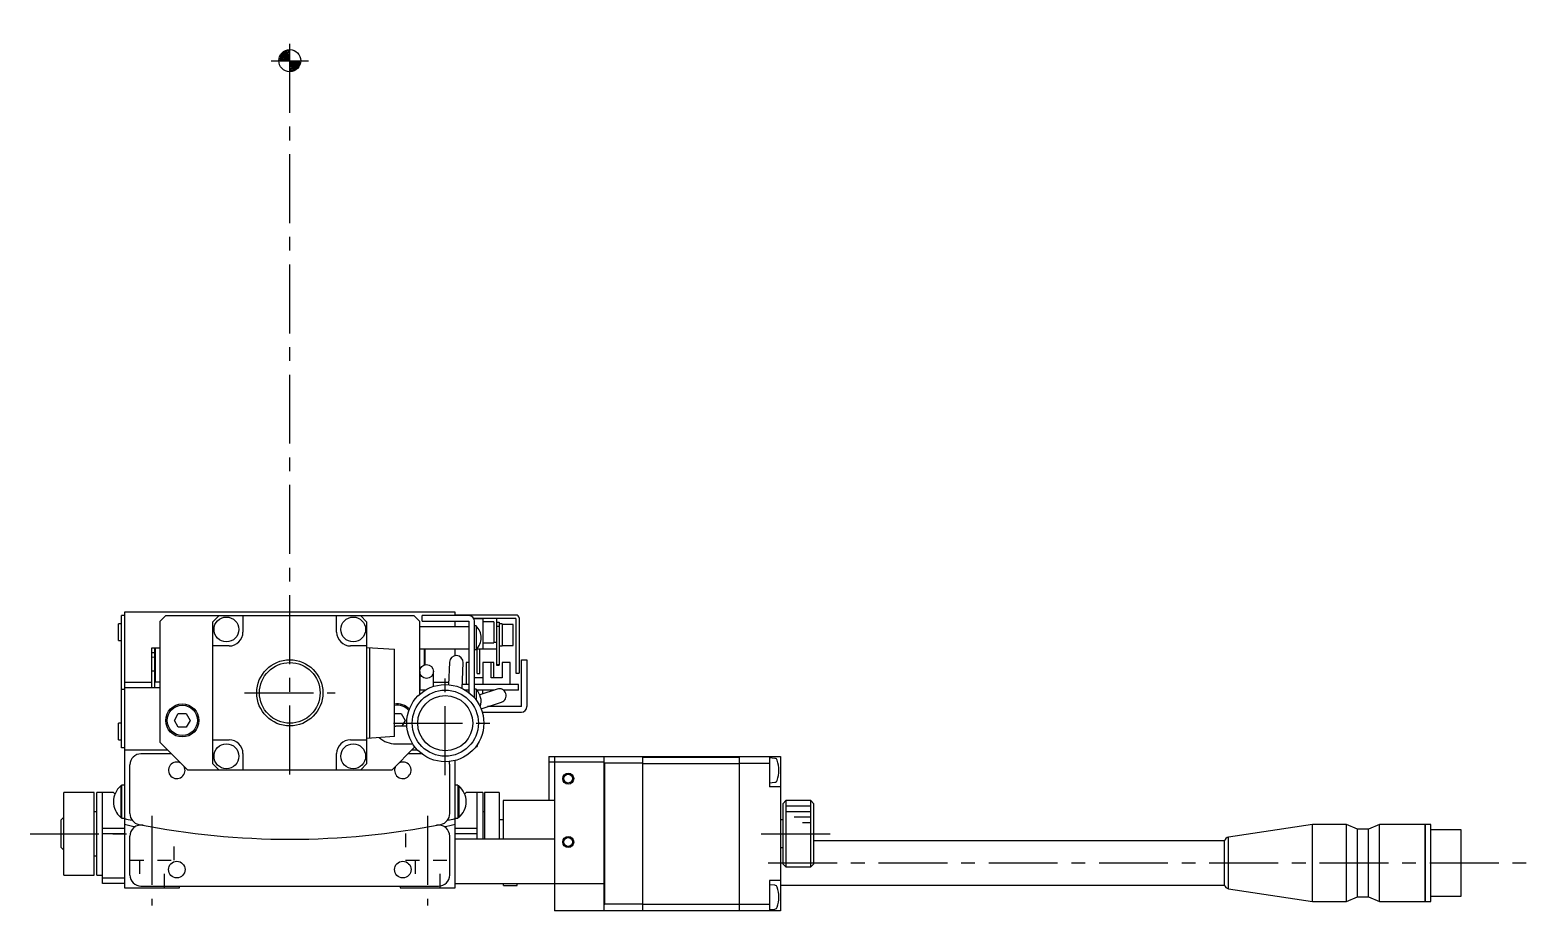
# Model space of a CAD drawing. Extents: x -286 to 426, y 17 to 540.
# Drawn here: x -217.2 to 55.4, y 23.2 to 182.9 of the extents above; entities that cross this region are included whole.
import ezdxf

# ---------------------------------------------------------------- set-up
doc = ezdxf.new("R2010")
doc.units = 0
doc.header["$LTSCALE"] = 10
doc.linetypes.add('CENTER', pattern=[2, 1.25, -0.25, 0.25, -0.25])
doc.linetypes.add('DOT', pattern=[0.5, 0.25, -0.25])
doc.layers.add('1', color=7, linetype='CONTINUOUS')
doc.layers.add('21', color=7, linetype='CONTINUOUS')

# ---------------------------------------------------------------- blocks, each defined once
blk = doc.blocks.new('AID3793')
at = {"layer": '21', "color": 7, "linetype": 'CONTINUOUS'}
blk.add_circle((-170.102361, 177.398326), 2, dxfattribs=at)
for centre, radius, start, end in [((-170.102361, 177.398326), 1.8, 90, 180), ((-170.102361, 177.398326), 1.6, 90, 180), ((-170.102361, 177.398326), 1.4, 90, 179.999955), ((-170.102361, 177.398326), 1.2, 90, 179.99997), ((-170.102361, 177.398326), 1, 90, 179.999964), ((-170.102363, 177.398328), 0.799999, 89.999799, 180.000086), ((-170.102361, 177.398326), 0.6, 89.99994, 180), ((-170.102361, 177.398326), 0.4, 90, 180), ((-170.102361, 177.398326), 0.2, 90, 180), ((-170.102361, 177.398326), 0.6, 269.99994, 0), ((-170.102361, 177.398326), 1.8, 270, 0), ((-170.102361, 177.398326), 1.6, 270, 0), ((-170.102361, 177.398326), 0.4, 270, 0), ((-170.102361, 177.398326), 0.2, 270, 0), ((-170.102361, 177.398326), 1.2, 270, 359.99997), ((-170.102361, 177.398326), 1.4, 270, 359.999955), ((-170.102361, 177.398326), 1, 270, 359.999964), ((-170.102363, 177.398328), 0.799999, 270.000201, 359.999914)]:
    blk.add_arc(centre, radius, start, end, dxfattribs=at)

msp = doc.modelspace()

# ---------------------------------------------------------------- linework, layer by layer
at = {"layer": '1', "color": 4, "linetype": 'CENTER'}
for p, q in [((-170.102361, 47.948359), (-170.102361, 182.948359)), ((-173.502361, 177.398326), (-166.702361, 177.398326)), ((-141.902361, 47.848327), (-141.902361, 66.648325)), ((-178.302361, 62.748326), (-161.902361, 62.748326)), ((-151.30236, 57.248326), (-132.502362, 57.248326)), ((-195.102361, 40.419674), (-195.102361, 24.159438)), ((-145.102361, 40.419674), (-145.102361, 24.159438)), ((-217.219626, 37.198326), (-198.292712, 37.198326)), ((-84.602362, 37.198326), (-69.602362, 37.198326)), ((-83.31736, 31.898326), (55.397638, 31.898326))]:
    msp.add_line(p, q, dxfattribs=at)
at = {"layer": '1', "color": 7, "linetype": 'CONTINUOUS'}
for p, q in [((-200.602361, 52.748326), (-200.602361, 76.748326)), ((-200.102361, 76.748326), (-200.602361, 76.748326)), ((-200.102361, 77.398326), (-200.102361, 27.398326)), ((-140.102361, 77.398326), (-200.102361, 77.398326)), ((-192.602361, 76.748326), (-193.602361, 75.748326)), ((-192.602361, 76.748326), (-147.602361, 76.748326)), ((-182.902361, 76.748326), (-184.102361, 75.548326)), ((-178.602361, 76.748326), (-178.602361, 73.748326)), ((-161.602361, 73.748326), (-161.602361, 76.748326)), ((-156.102361, 75.548326), (-157.302361, 76.748326)), ((-146.602361, 75.748326), (-147.602361, 76.748326)), ((-137.602361, 76.748326), (-146.102361, 76.748326)), ((-146.102361, 75.748326), (-146.102361, 76.748326)), ((-140.102361, 76.748326), (-140.102361, 77.398326)), ((-129.002361, 76.848326), (-140.102361, 76.848326)), ((-128.502361, 76.348326), (-128.502361, 66.348326)), ((-200.602361, 75.248326), (-201.202361, 75.248326)), ((-201.202361, 72.248326), (-201.202361, 75.248326)), ((-193.602361, 53.748326), (-193.602361, 75.748326)), ((-184.102361, 75.548326), (-184.102361, 49.948326)), ((-156.102361, 49.948326), (-156.102361, 75.548326)), ((-146.602361, 75.748326), (-146.602361, 62.435809)), ((-137.602361, 74.748326), (-146.602361, 74.748326)), ((-146.102361, 75.748326), (-137.602361, 75.748326)), ((-140.102361, 74.748326), (-140.102361, 75.748326)), ((-137.602361, 75.748326), (-137.602361, 62.77191)), ((-129.102361, 76.248326), (-136.736336, 76.248326)), ((-135.102361, 76.198326), (-136.709333, 76.198326)), ((-136.602361, 61.82107), (-136.602361, 75.748326)), ((-136.310114, 74.898326), (-136.602361, 74.898326)), ((-136.310114, 74.898326), (-136.310114, 70.598326)), ((-135.102361, 76.248326), (-135.102361, 70.748326)), ((-133.102361, 75.648326), (-135.102361, 75.648326)), ((-133.102361, 75.648326), (-133.102361, 71.848326)), ((-132.602361, 76.248326), (-132.602361, 67.744669)), ((-132.602361, 75.596316), (-132.102361, 75.596316)), ((-132.602361, 74.863115), (-132.102361, 74.863115)), ((-132.102361, 75.596316), (-132.102361, 67.744669)), ((-131.602361, 75.248326), (-132.102361, 75.248326)), ((-131.602361, 75.248326), (-131.602361, 71.248326)), ((-129.602361, 75.148326), (-131.602361, 75.148326)), ((-129.602361, 71.348326), (-129.602361, 75.148326)), ((-129.102361, 76.248326), (-129.102361, 66.348326)), ((-201.202361, 72.248326), (-200.602361, 72.248326)), ((-195.102361, 70.898667), (-193.602361, 70.898667)), ((-195.102361, 63.642648), (-195.102361, 70.898667)), ((-194.602361, 63.642648), (-194.602361, 70.884575)), ((-194.600467, 70.885108), (-194.552361, 70.848678)), ((-194.600467, 70.885108), (-193.602361, 70.885108)), ((-181.102361, 71.248326), (-184.102361, 71.248326)), ((-156.102361, 71.248326), (-159.102361, 71.248326)), ((-156.102361, 70.998326), (-151.102361, 70.648686)), ((-155.602361, 54.533289), (-155.602361, 70.963362)), ((-135.102361, 71.848326), (-133.102361, 71.848326)), ((-132.602361, 71.894451), (-133.102361, 71.894451)), ((-132.102361, 71.248326), (-131.602361, 71.248326)), ((-131.602361, 71.348326), (-129.602361, 71.348326)), ((-194.602361, 69.990894), (-195.102361, 70.010145)), ((-195.102361, 69.243569), (-194.602361, 69.260371)), ((-194.552361, 70.848678), (-194.552361, 64.727248)), ((-193.602361, 70.848678), (-194.552361, 70.848678)), ((-151.102361, 54.84796), (-151.102361, 70.648692)), ((-146.602361, 70.748326), (-137.602361, 70.748326)), ((-145.652361, 67.820148), (-145.652361, 70.748326)), ((-145.602361, 70.748326), (-145.602361, 67.834589)), ((-141.151599, 68.29195), (-141.293732, 64.221815)), ((-140.102361, 69.482222), (-140.102361, 70.748326)), ((-138.81632, 63.531345), (-138.653122, 68.204701)), ((-137.602361, 68.248326), (-138.102361, 68.248326)), ((-138.102361, 68.248326), (-138.102361, 64.248326)), ((-136.602361, 70.598326), (-136.310114, 70.598326)), ((-136.166293, 70.748326), (-132.602361, 70.748326)), ((-136.102361, 66.248326), (-136.102361, 70.748326)), ((-135.602361, 66.248326), (-135.602361, 70.748326)), ((-133.102361, 68.248326), (-135.102361, 68.248326)), ((-135.102361, 68.248326), (-135.102361, 64.248326)), ((-133.602361, 65.448326), (-133.602361, 68.248326)), ((-133.102361, 65.448326), (-133.102361, 68.248326)), ((-130.102361, 68.248326), (-131.602361, 68.248326)), ((-131.602361, 68.248326), (-131.602361, 65.448326)), ((-130.102361, 64.248326), (-130.102361, 68.248326)), ((-128.102361, 60.248326), (-128.102361, 68.748326)), ((-128.102361, 68.748326), (-127.102361, 68.748326)), ((-127.102361, 68.748326), (-127.102361, 60.248326)), ((-195.102361, 66.748326), (-194.602361, 66.748326)), ((-146.530587, 66.626715), (-146.530587, 63.248326)), ((-144.030587, 63.916957), (-144.030587, 66.626715)), ((-135.102361, 65.448326), (-136.602361, 65.448326)), ((-136.102361, 66.248326), (-135.602361, 66.248326)), ((-131.602361, 65.448326), (-133.602361, 65.448326)), ((-132.602361, 67.901462), (-132.102361, 67.901462)), ((-132.602361, 67.744669), (-132.102361, 67.744669)), ((-129.102361, 66.348326), (-128.502361, 66.348326)), ((-200.102361, 63.35182), (-200.602361, 63.35182)), ((-200.102361, 64.677237), (-195.102361, 64.677237)), ((-193.602361, 63.642648), (-200.102361, 63.642648)), ((-194.600702, 64.664366), (-194.552361, 64.727248)), ((-193.602361, 64.664366), (-194.600702, 64.664366)), ((-194.552361, 64.727248), (-193.602361, 64.727248)), ((-146.602361, 64.727248), (-146.530587, 64.727248)), ((-146.530587, 64.664366), (-146.602361, 64.664366)), ((-146.530587, 63.642648), (-146.602361, 63.642648)), ((-145.50791, 63.248326), (-146.602361, 63.248326)), ((-144.030587, 64.677237), (-141.277828, 64.677237)), ((-137.602361, 64.248326), (-138.791282, 64.248326)), ((-137.602361, 63.248326), (-138.296812, 63.248326)), ((-128.602361, 64.248326), (-136.602361, 64.248326)), ((-136.310114, 63.398326), (-136.602361, 63.398326)), ((-136.310114, 63.398326), (-136.310114, 61.458641)), ((-133.069763, 63.248326), (-136.166293, 63.248326)), ((-132.488632, 63.437146), (-135.638024, 62.413848)), ((-135.102361, 62.587894), (-135.102361, 63.248326)), ((-128.602361, 63.248326), (-131.352361, 63.248326)), ((-128.602361, 63.248326), (-128.602361, 64.248326)), ((-135.407811, 59.859993), (-131.71609, 61.059505)), ((-128.102361, 60.248326), (-134.212643, 60.248326)), ((-191.045737, 57.748326), (-190.324049, 58.998326)), ((-190.324049, 56.498326), (-191.045737, 57.748326)), ((-190.324049, 58.998326), (-188.880673, 58.998326)), ((-188.880673, 58.998326), (-188.158985, 57.748326)), ((-188.158985, 57.748326), (-188.880673, 56.498326)), ((-151.102361, 58.998326), (-149.880673, 58.998326)), ((-149.880673, 58.998326), (-149.158985, 57.748326)), ((-149.158985, 57.748326), (-149.773598, 56.683785)), ((-135.194158, 59.248326), (-128.102361, 59.248326)), ((-200.602361, 57.248326), (-201.202361, 57.248326)), ((-201.202361, 54.248326), (-201.202361, 57.248326)), ((-188.880673, 56.498326), (-190.324049, 56.498326)), ((-151.102361, 54.847956), (-156.102361, 54.498326)), ((-148.879558, 56.683785), (-150.853832, 56.683785)), ((-201.202361, 54.248326), (-200.602361, 54.248326)), ((-200.102361, 52.748326), (-200.602361, 52.748326)), ((-200.102361, 52.398326), (-192.252361, 52.398326)), ((-193.602361, 53.748326), (-188.602361, 48.748326)), ((-184.102361, 54.248326), (-181.102361, 54.248326)), ((-159.102361, 54.248326), (-156.102361, 54.248326)), ((-151.602361, 48.748326), (-147.415608, 52.935079)), ((-150.853832, 53.483785), (-147.803905, 53.483785)), ((-147.952361, 52.398326), (-146.949884, 52.398326)), ((-136.340214, 52.998326), (-136.102361, 52.998326)), ((-136.102361, 53.329144), (-136.102361, 52.998326)), ((-199.102361, 40.845841), (-199.102361, 49.698326)), ((-191.552361, 51.698326), (-197.102361, 51.698326)), ((-184.102361, 49.948326), (-182.902361, 48.748326)), ((-178.602361, 51.748326), (-178.602361, 48.748326)), ((-161.602361, 48.748326), (-161.602361, 51.748326)), ((-157.302361, 48.748326), (-156.102361, 49.948326)), ((-146.168212, 51.698326), (-148.652361, 51.698326)), ((-141.102361, 40.845841), (-141.102361, 49.698326)), ((-140.102361, 27.398326), (-140.102361, 50.483713)), ((-123.102361, 51.198326), (-123.102361, 43.198326)), ((-123.102361, 51.198326), (-81.102361, 51.198326)), ((-113.102361, 50.198326), (-123.102361, 50.198326)), ((-122.102361, 51.198326), (-122.102361, 23.198326)), ((-113.052361, 51.198326), (-113.102361, 51.148326)), ((-113.102361, 23.198326), (-113.102361, 51.198326)), ((-113.102361, 50.098326), (-113.002361, 49.998326)), ((-113.002361, 49.998326), (-113.002361, 24.398326)), ((-106.102361, 49.998326), (-113.002361, 49.998326)), ((-106.102361, 51.198326), (-106.102361, 23.198326)), ((-106.102361, 51.098326), (-88.602361, 51.098326)), ((-106.102361, 49.956904), (-88.602361, 49.956904)), ((-88.602361, 51.198326), (-88.602361, 23.198326)), ((-88.602361, 49.998326), (-83.102361, 49.998326)), ((-83.102361, 51.198326), (-83.102361, 45.698326)), ((-82.117081, 50.862125), (-83.102361, 50.948326)), ((-81.102361, 51.198326), (-81.102361, 23.198326)), ((-151.602361, 48.748326), (-188.602361, 48.748326)), ((-83.102361, 46.448326), (-82.117081, 46.534527)), ((-205.602361, 44.698326), (-211.102361, 44.698326)), ((-211.102361, 29.698326), (-211.102361, 44.698326)), ((-205.602361, 29.698326), (-205.602361, 44.698326)), ((-202.102361, 44.698326), (-205.102361, 44.698326)), ((-205.102361, 29.698326), (-205.102361, 44.698326)), ((-204.102361, 28.198326), (-204.102361, 44.698326)), ((-201.822931, 44.418895), (-202.102361, 44.698326)), ((-200.602361, 45.858326), (-200.761918, 45.858326)), ((-200.761916, 45.858326), (-200.761916, 40.158326)), ((-200.102361, 46.008326), (-200.602363, 46.008326)), ((-200.602361, 46.008326), (-200.602361, 40.008326)), ((-139.602361, 46.008326), (-140.102363, 46.008326)), ((-139.442806, 45.858326), (-139.602363, 45.858326)), ((-139.602361, 46.008326), (-139.602361, 40.008326)), ((-139.442806, 45.858326), (-139.442806, 40.158326)), ((-138.102361, 44.698326), (-138.381792, 44.418895)), ((-135.102361, 44.698326), (-138.102361, 44.698326)), ((-136.102361, 36.198326), (-136.102361, 44.698326)), ((-135.102361, 44.698326), (-135.102361, 36.198326)), ((-134.802361, 44.698326), (-134.802361, 36.198326)), ((-132.102361, 44.698326), (-134.802361, 44.698326)), ((-132.102361, 44.698326), (-132.102361, 36.198326)), ((-81.102361, 45.698326), (-83.102361, 45.698326)), ((-205.102361, 41.198326), (-205.602361, 41.198326)), ((-134.802361, 41.198326), (-135.102361, 41.198326)), ((-131.402361, 43.198326), (-131.402361, 36.198326)), ((-122.102361, 43.198326), (-131.402361, 43.198326)), ((-80.102361, 43.198326), (-80.602361, 42.698326)), ((-80.602361, 31.698326), (-80.602361, 42.698326)), ((-80.102361, 43.198326), (-80.102361, 31.198326)), ((-75.602361, 43.198326), (-80.102361, 43.198326)), ((-75.602361, 31.198326), (-75.602361, 43.198326)), ((-75.102361, 42.698326), (-75.602361, 43.198326)), ((-75.102361, 42.698326), (-75.102361, 31.698326)), ((-211.102361, 40.198326), (-211.602361, 39.698326)), ((-211.602361, 34.698326), (-211.602361, 39.698326)), ((-204.102361, 38.198326), (-200.102361, 38.198326)), ((-200.761917, 40.158326), (-200.602361, 40.158326)), ((-200.602362, 40.008326), (-200.102361, 40.008326)), ((-140.102362, 40.008326), (-139.602361, 40.008326)), ((-140.102361, 38.198326), (-136.102361, 38.198326)), ((-139.602362, 40.158326), (-139.442806, 40.158326)), ((-131.402361, 39.698326), (-132.102361, 39.698326)), ((-80.602361, 39.698326), (-81.102361, 39.698326)), ((15.397635, 38.898325), (0.163653, 36.582651)), ((15.397635, 24.898327), (15.397635, 38.898325)), ((21.590634, 38.898325), (15.397635, 38.898325)), ((21.590634, 24.898327), (21.590634, 38.898325)), ((23.590634, 38.048326), (21.590634, 38.898325)), ((27.590634, 38.898325), (25.590634, 38.048326)), ((27.590634, 24.898327), (27.590634, 38.898325)), ((35.847634, 38.898325), (27.590634, 38.898325)), ((35.847634, 24.898327), (35.847634, 38.898325)), ((35.897634, 38.848325), (35.847634, 38.898325)), ((35.897634, 24.898327), (35.897634, 38.898325)), ((36.897636, 38.898325), (35.897634, 38.898325)), ((36.897636, 24.898327), (36.897636, 38.898325)), ((-200.102361, 37.198326), (-204.102361, 37.198326)), ((-199.102361, 29.698326), (-199.102361, 36.770408)), ((-141.102361, 29.698326), (-141.102361, 36.770408)), ((-136.102361, 37.198326), (-140.102361, 37.198326)), ((-122.102361, 36.198326), (-140.102361, 36.198326)), ((-0.560021, 35.898326), (-75.102361, 35.898326)), ((-0.560021, 27.898326), (-0.560021, 35.898326)), ((0.163653, 27.214), (0.163653, 36.582651)), ((23.590634, 25.748326), (23.590634, 38.048326)), ((25.590634, 38.048326), (23.590634, 38.048326)), ((25.590634, 25.748326), (25.590634, 38.048326)), ((42.397637, 37.898324), (36.897636, 37.898324)), ((42.397637, 25.898328), (42.397637, 37.898324)), ((-211.602361, 34.698326), (-211.102361, 34.198326)), ((-205.602361, 33.198326), (-205.102361, 33.198326)), ((-81.102361, 34.698326), (-80.602361, 34.698326)), ((-80.602361, 31.698326), (-80.102361, 31.198326)), ((-80.102361, 31.198326), (-75.602361, 31.198326)), ((-75.602361, 31.198326), (-75.102361, 31.698326)), ((-211.102361, 29.698326), (-205.602361, 29.698326)), ((-205.102361, 29.698326), (-204.102361, 29.698326)), ((-204.102361, 29.198326), (-200.102361, 29.198326)), ((-200.102361, 28.198326), (-204.102361, 28.198326)), ((-200.102361, 27.398326), (-190.102361, 27.398326)), ((-197.102361, 27.698326), (-143.102361, 27.698326)), ((-190.102361, 27.398326), (-190.102361, 27.698326)), ((-150.102361, 27.698326), (-150.102361, 27.398326)), ((-150.102361, 27.398326), (-140.102361, 27.398326)), ((-140.102361, 28.198326), (-113.102361, 28.198326)), ((-131.352361, 27.798326), (-131.352361, 28.198326)), ((-131.352361, 27.798326), (-128.852361, 27.798326)), ((-128.852361, 27.798326), (-128.852361, 28.198326)), ((-81.102361, 28.698326), (-83.102361, 28.698326)), ((-83.102361, 28.698326), (-83.102361, 23.198326)), ((-82.117081, 27.862125), (-83.102361, 27.948326)), ((-81.102361, 27.898326), (-0.560021, 27.898326)), ((0.163653, 27.214), (15.397635, 24.898327)), ((15.397635, 24.898327), (21.590634, 24.898327)), ((21.590634, 24.898327), (23.590634, 25.748326)), ((23.590634, 25.748326), (25.590634, 25.748326)), ((25.590634, 25.748326), (27.590634, 24.898327)), ((27.590634, 24.898327), (35.847634, 24.898327)), ((35.847634, 24.898327), (35.897634, 24.948327)), ((35.897634, 24.898327), (36.897636, 24.898327)), ((36.897636, 25.898328), (42.397637, 25.898328)), ((-113.102361, 23.198326), (-122.102361, 23.198326)), ((-113.002361, 24.398326), (-113.102361, 24.298326)), ((-113.102361, 23.248326), (-113.052361, 23.198326)), ((-106.102361, 23.198326), (-113.052361, 23.198326)), ((-106.102361, 24.398326), (-113.002361, 24.398326)), ((-106.102361, 24.439747), (-88.602361, 24.439747)), ((-106.102361, 23.298326), (-88.602361, 23.298326)), ((-88.602361, 24.398326), (-83.102361, 24.398326)), ((-81.102361, 23.198326), (-88.602361, 23.198326)), ((-83.102361, 23.448326), (-82.117081, 23.534527))]:
    msp.add_line(p, q, dxfattribs=at)
at = {"layer": '1', "color": 9, "linetype": 'CONTINUOUS'}
for p, q in [((-195.102361, 66.748331), (-194.602361, 66.748331)), ((-75.602361, 42.198326), (-80.102361, 42.198326)), ((-75.602361, 41.198326), (-80.102361, 41.198326)), ((-75.602361, 40.198326), (-78.602361, 40.198326)), ((-75.602361, 39.198326), (-77.102361, 39.198326))]:
    msp.add_line(p, q, dxfattribs=at)
at = {"layer": '1', "color": 9, "linetype": 'DOT'}
for p, q in [((-191.102361, 32.398326), (-191.102361, 37.265434)), ((-149.102361, 37.265306), (-149.102361, 32.398326)), ((-199.102361, 32.398326), (-191.102361, 32.398326)), ((-197.352361, 32.398326), (-197.352361, 27.398326)), ((-192.852361, 27.398326), (-192.852361, 32.398326)), ((-149.102361, 32.398326), (-141.102361, 32.398326)), ((-147.352361, 32.398326), (-147.352361, 27.398326)), ((-142.852361, 27.398326), (-142.852361, 32.398326))]:
    msp.add_line(p, q, dxfattribs=at)
at = {"layer": '1', "color": 7, "linetype": 'CONTINUOUS'}
for centre, radius in [((-181.602361, 74.248326), 2.25), ((-158.602361, 74.248326), 2.25), ((-170.102361, 62.748326), 6), ((-170.102361, 62.748326), 5.5), ((-145.280587, 66.626715), 1.25), ((-141.902361, 57.248326), 6.999999), ((-141.902361, 57.248326), 5.999998), ((-189.602361, 57.748326), 3), ((-189.602361, 57.748326), 2.75), ((-141.902361, 57.248326), 5), ((-181.602361, 51.248326), 2.25), ((-158.602361, 51.248326), 2.25), ((-119.602361, 47.198326), 0.8), ((-119.602361, 35.698326), 0.8), ((-190.602361, 30.698326), 1.5), ((-149.602361, 30.698326), 1.5)]:
    msp.add_circle(centre, radius, dxfattribs=at)
at = {"layer": '1', "color": 9, "linetype": 'CONTINUOUS'}
for centre in [(-119.602361, 47.198326), (-119.602361, 35.698326)]:
    msp.add_circle(centre, 1, dxfattribs=at)
at = {"layer": '1', "color": 7, "linetype": 'CONTINUOUS'}
for centre, radius, start, end in [((-137.602361, 75.748326), 1, 0, 90), ((-129.002361, 76.348326), 0.5, 0, 90), ((-181.102361, 73.748326), 2.5, 270, 0), ((-159.102361, 73.748326), 2.5, 180, 270), ((-138.402361, 72.748326), 3, 314.220044, 45.779956), ((-224.552361, 177.248326), 110.5, 285.726205, 285.727226), ((-139.902361, 68.248326), 1.25, 358, 178), ((-224.552361, 177.248326), 116.5, 284.896962, 284.897806), ((-138.402361, 61.248326), 3, 340.528779, 45.779956), ((-132.102361, 62.248326), 1.25, 288, 108), ((-150.602361, 57.748326), 3, 43.288337, 99.594068), ((-150.602361, 57.748326), 2.75, 40.66719, 100.475682), ((-128.102361, 60.248326), 1, 270, 0), ((-150.853832, 58.083785), 4.6, 228.263397, 270), ((-150.853832, 58.083785), 1.4, 259.774609, 270), ((-181.102361, 51.748326), 2.5, 0, 90), ((-159.102361, 51.748326), 2.5, 90, 180), ((-197.102361, 49.698326), 2, 90, 180), ((-190.602361, 48.698326), 1.5, 59.89929, 30.10071), ((-149.602361, 48.698326), 1.5, 149.89929, 120.10071), ((-143.102361, 49.698326), 2, 0, 17.047189), ((-82.160659, 50.364028), 0.5, 17.629155, 85), ((-87.402361, 48.698326), 6, 342.370845, 17.629155), ((-82.160659, 47.032624), 0.5, 275, 342.370845), ((-198.402361, 43.008326), 3.7, 129.621835, 230.378165), ((-141.802361, 43.008326), 3.7, 309.621835, 50.378165), ((-170.102361, 177.198326), 140.5, 257.671103, 258.257029), ((-170.102361, 177.198326), 141.5, 257.759588, 258.583745), ((-197.102361, 40.845841), 2, 180, 258.799401), ((-197.102361, 36.770408), 2, 79.116585, 180), ((-170.102361, 177.198326), 141, 258.799401, 281.200599), ((-143.102361, 36.770408), 2, 0, 100.883415), ((-143.102361, 40.845841), 2, 281.200599, 0), ((-170.102361, 177.198326), 141.5, 281.416255, 282.240412), ((-170.102361, 177.198326), 140.5, 281.742971, 282.328897), ((0.397636, 35.610409), 1.000002, 103.531698, 163.266744), ((-197.102361, 29.698326), 2, 180, 270), ((-143.102361, 29.698326), 2, 270, 0), ((-82.160659, 27.364028), 0.5, 17.629155, 85), ((-87.402361, 25.698326), 6, 342.370845, 17.629155), ((0.397636, 28.186243), 1.000002, 196.733256, 256.468302), ((-82.160659, 24.032624), 0.5, 275, 342.370845)]:
    msp.add_arc(centre, radius, start, end, dxfattribs=at)

# ---------------------------------------------------------------- block references
at = {"layer": '21'}
msp.add_blockref('AID3793', (0, 0), dxfattribs=at)

doc.saveas('drawing.dxf')
